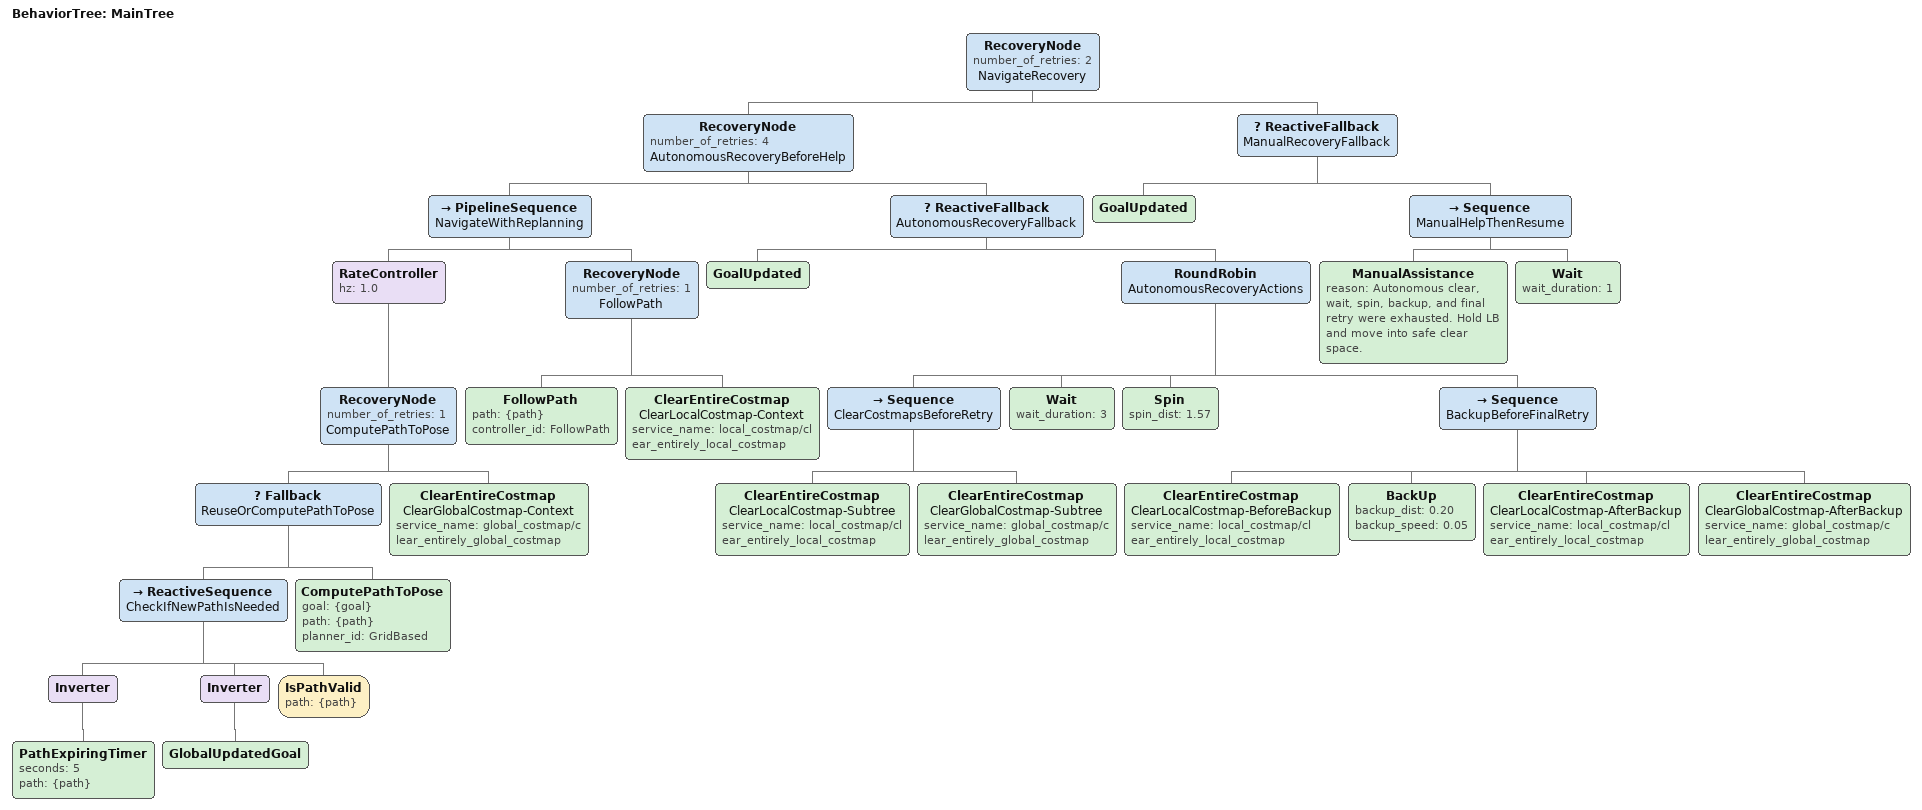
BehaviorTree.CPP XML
<root main_tree_to_execute="MainTree">
  <BehaviorTree ID="MainTree">
    <RecoveryNode number_of_retries="2" name="NavigateRecovery">
      <RecoveryNode number_of_retries="4" name="AutonomousRecoveryBeforeHelp">
        <PipelineSequence name="NavigateWithReplanning">
          <RateController hz="1.0">
            <RecoveryNode number_of_retries="1" name="ComputePathToPose">
              <Fallback name="ReuseOrComputePathToPose">
                <ReactiveSequence name="CheckIfNewPathIsNeeded">
                  <Inverter>
                    <PathExpiringTimer seconds="5" path="{path}"/>
                  </Inverter>
                  <Inverter>
                    <GlobalUpdatedGoal/>
                  </Inverter>
                  <IsPathValid path="{path}"/>
                </ReactiveSequence>
                <ComputePathToPose goal="{goal}" path="{path}" planner_id="GridBased"/>
              </Fallback>
              <ClearEntireCostmap
                name="ClearGlobalCostmap-Context"
                service_name="global_costmap/clear_entirely_global_costmap"/>
            </RecoveryNode>
          </RateController>
          <RecoveryNode number_of_retries="1" name="FollowPath">
            <FollowPath path="{path}" controller_id="FollowPath"/>
            <ClearEntireCostmap
              name="ClearLocalCostmap-Context"
              service_name="local_costmap/clear_entirely_local_costmap"/>
          </RecoveryNode>
        </PipelineSequence>
        <ReactiveFallback name="AutonomousRecoveryFallback">
          <GoalUpdated/>
          <RoundRobin name="AutonomousRecoveryActions">
            <Sequence name="ClearCostmapsBeforeRetry">
              <ClearEntireCostmap
                name="ClearLocalCostmap-Subtree"
                service_name="local_costmap/clear_entirely_local_costmap"/>
              <ClearEntireCostmap
                name="ClearGlobalCostmap-Subtree"
                service_name="global_costmap/clear_entirely_global_costmap"/>
            </Sequence>
            <Wait wait_duration="3"/>
            <Spin spin_dist="1.57"/>
            <Sequence name="BackupBeforeFinalRetry">
              <ClearEntireCostmap
                name="ClearLocalCostmap-BeforeBackup"
                service_name="local_costmap/clear_entirely_local_costmap"/>
              <BackUp backup_dist="0.20" backup_speed="0.05"/>
              <ClearEntireCostmap
                name="ClearLocalCostmap-AfterBackup"
                service_name="local_costmap/clear_entirely_local_costmap"/>
              <ClearEntireCostmap
                name="ClearGlobalCostmap-AfterBackup"
                service_name="global_costmap/clear_entirely_global_costmap"/>
            </Sequence>
          </RoundRobin>
        </ReactiveFallback>
      </RecoveryNode>
      <ReactiveFallback name="ManualRecoveryFallback">
        <GoalUpdated/>
        <Sequence name="ManualHelpThenResume">
          <ManualAssistance reason="Autonomous clear, wait, spin, backup, and final retry were exhausted. Hold LB and move into safe clear space."/>
          <Wait wait_duration="1"/>
        </Sequence>
      </ReactiveFallback>
    </RecoveryNode>
  </BehaviorTree>
</root>
